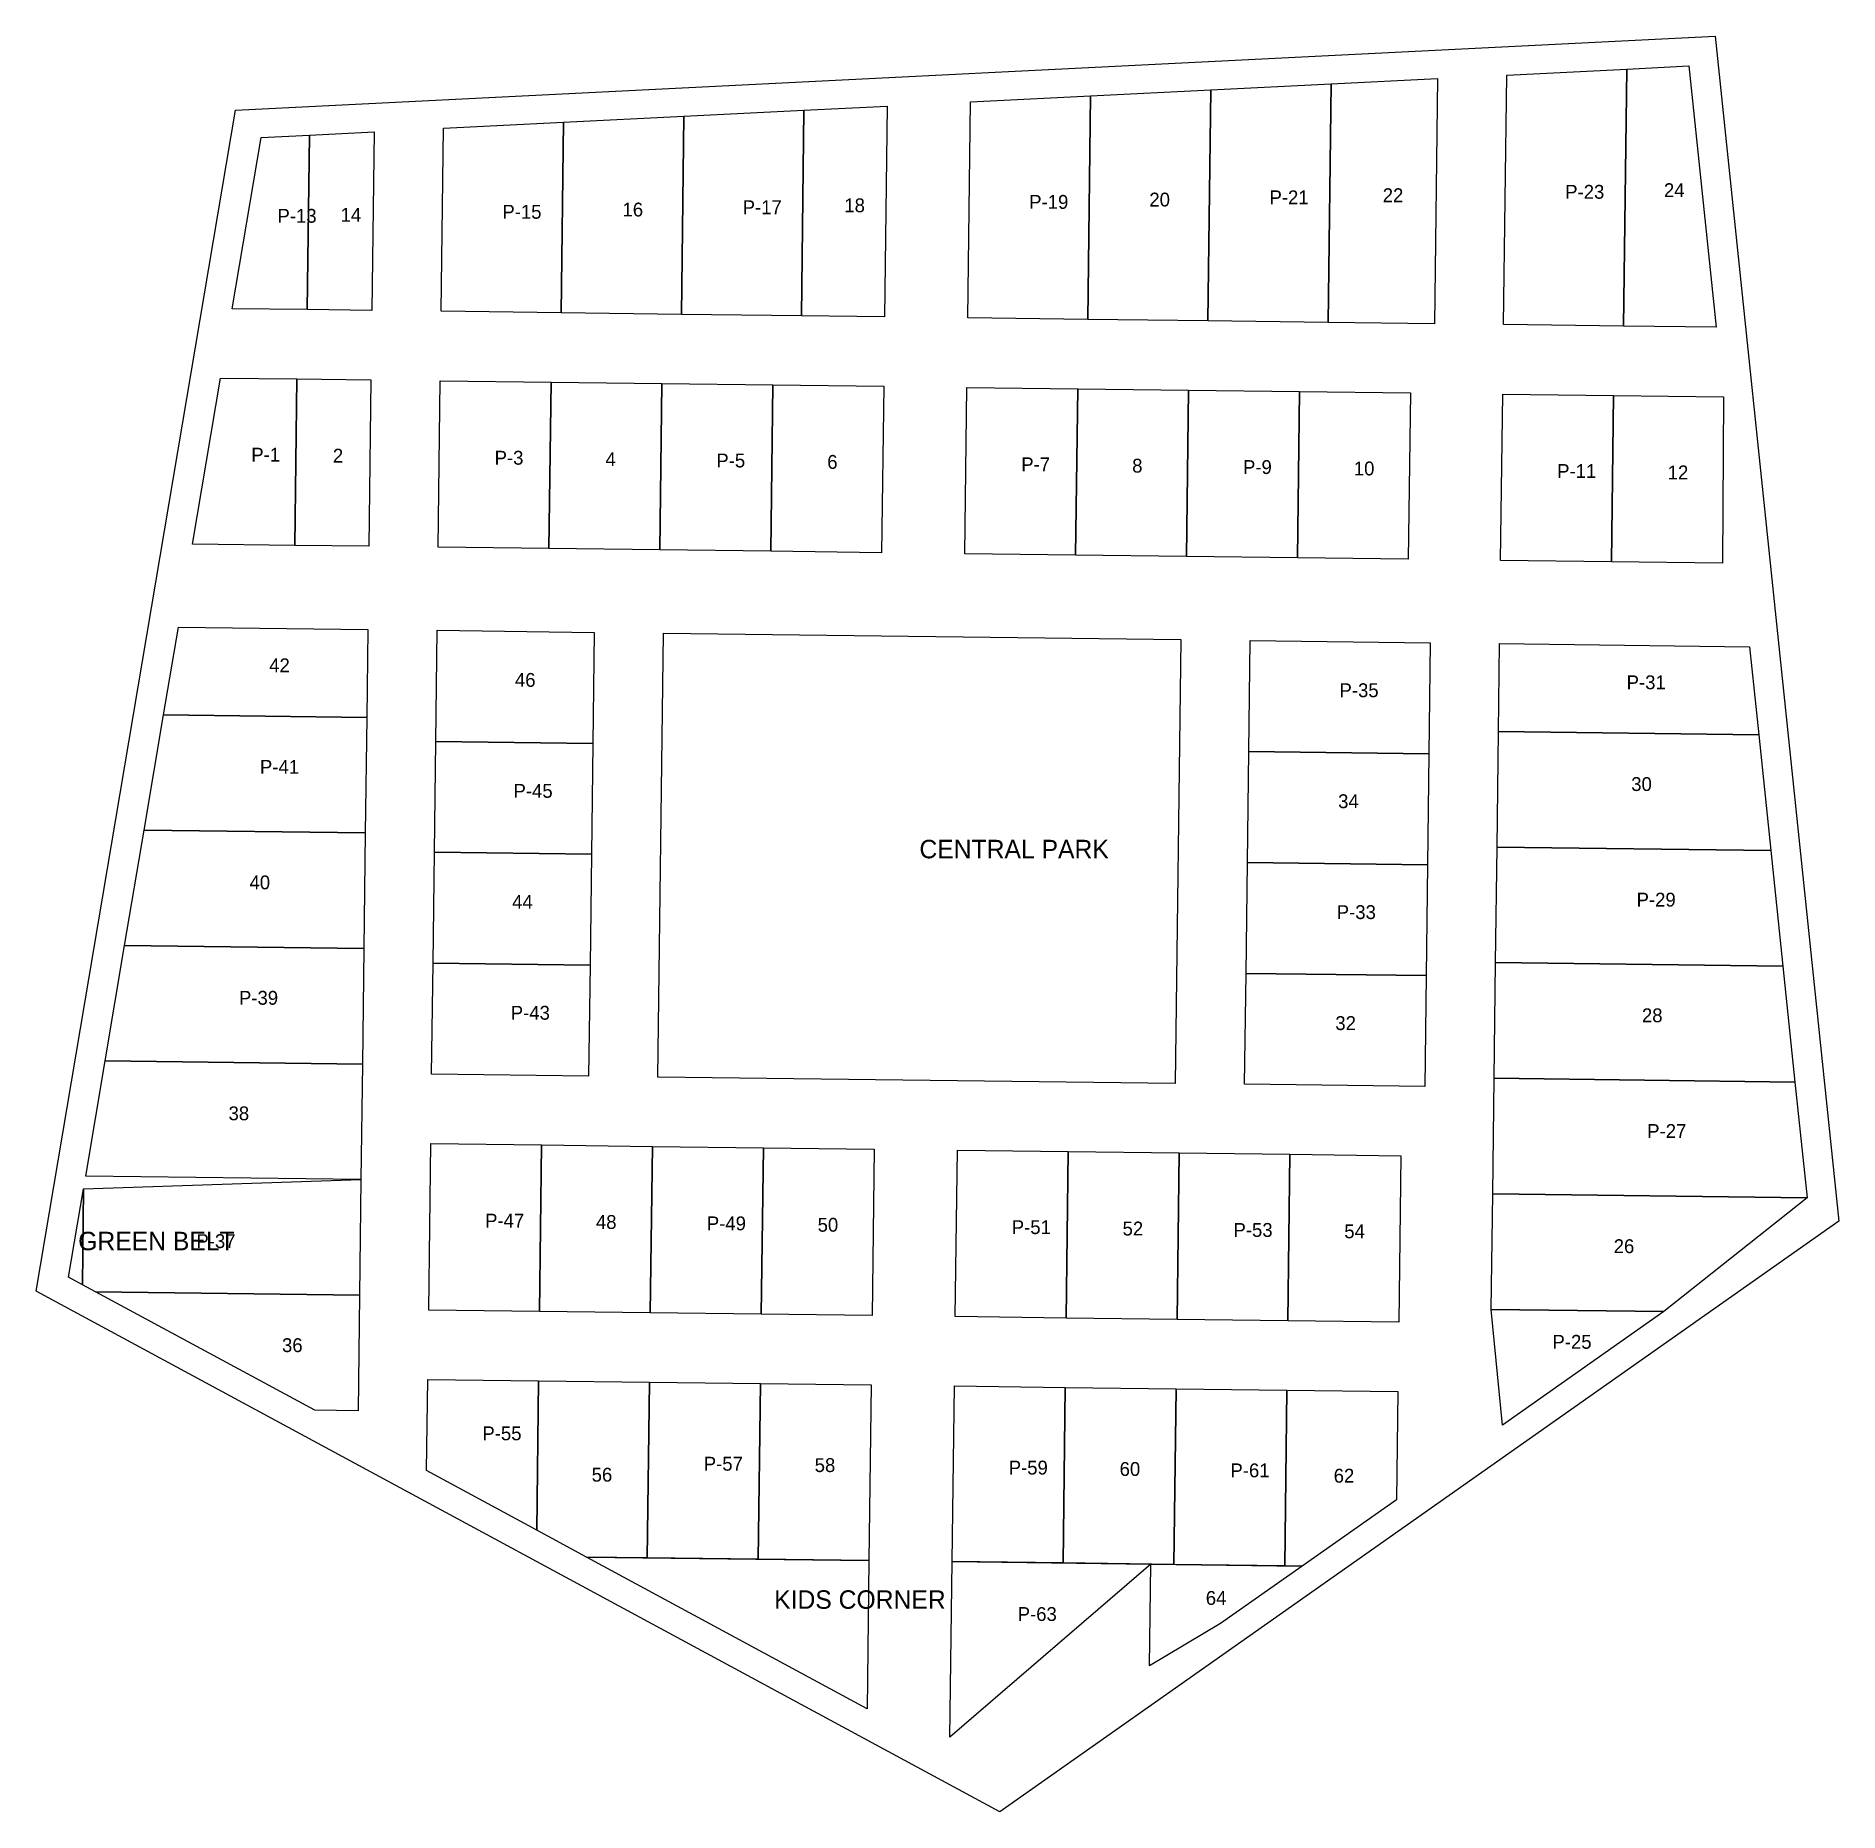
# Model space of a CAD drawing. Header units: metres. Extents: x 304588 to 304783, y 2458250 to 2458443.
import ezdxf

# ---------------------------------------------------------------- set-up
doc = ezdxf.new("R2010")
doc.units = ezdxf.units.M

msp = doc.modelspace()

# ---------------------------------------------------------------- linework, layer by layer
for p, q in [((304609.73, 2458434.64), (304769.93, 2458442.65)), ((304769.93, 2458442.65), (304783.34, 2458314.29)), ((304747.37, 2458438.43), (304760.38, 2458439.07)), ((304760.38, 2458439.07), (304760.03, 2458411.23)), ((304760.03, 2458411.23), (304760.38, 2458439.07)), ((304760.38, 2458439.07), (304767.09, 2458439.41)), ((304767.09, 2458439.41), (304770.05, 2458411.11)), ((304702.31, 2458436.17), (304715.33, 2458436.82)), ((304715.33, 2458436.82), (304715.02, 2458411.8)), ((304715.02, 2458411.8), (304715.33, 2458436.82)), ((304715.33, 2458436.82), (304728.34, 2458437.47)), ((304728.34, 2458437.47), (304728.02, 2458411.63)), ((304728.02, 2458411.63), (304728.34, 2458437.47)), ((304728.34, 2458437.47), (304739.86, 2458438.04)), ((304739.86, 2458438.04), (304739.53, 2458411.49)), ((304747.03, 2458411.4), (304747.37, 2458438.43)), ((304671.27, 2458434.62), (304680.28, 2458435.07)), ((304680.28, 2458435.07), (304679.99, 2458412.23)), ((304689.01, 2458412.12), (304689.3, 2458435.51)), ((304689.3, 2458435.51), (304702.31, 2458436.17)), ((304702.31, 2458436.17), (304702.01, 2458411.96)), ((304702.01, 2458411.96), (304702.31, 2458436.17)), ((304588.12, 2458306.71), (304609.73, 2458434.64)), ((304632.23, 2458432.66), (304645.24, 2458433.31)), ((304645.24, 2458433.31), (304644.98, 2458412.67)), ((304644.98, 2458412.67), (304645.24, 2458433.31)), ((304645.24, 2458433.31), (304658.26, 2458433.96)), ((304658.26, 2458433.96), (304657.99, 2458412.51)), ((304657.99, 2458412.51), (304658.26, 2458433.96)), ((304658.26, 2458433.96), (304671.27, 2458434.62)), ((304671.27, 2458434.62), (304670.99, 2458412.35)), ((304670.99, 2458412.35), (304671.27, 2458434.62)), ((304609.37, 2458413.12), (304612.5, 2458431.67)), ((304612.5, 2458431.67), (304617.71, 2458431.93)), ((304617.71, 2458431.93), (304617.47, 2458413.02)), ((304617.47, 2458413.02), (304617.71, 2458431.93)), ((304617.71, 2458431.93), (304624.72, 2458432.29)), ((304624.72, 2458432.29), (304624.47, 2458412.93)), ((304631.98, 2458412.84), (304632.23, 2458432.66)), ((304617.47, 2458413.02), (304609.37, 2458413.12)), ((304624.47, 2458412.93), (304617.47, 2458413.02)), ((304644.98, 2458412.67), (304631.98, 2458412.84)), ((304657.99, 2458412.51), (304644.98, 2458412.67)), ((304670.99, 2458412.35), (304657.99, 2458412.51)), ((304679.99, 2458412.23), (304670.99, 2458412.35)), ((304702.01, 2458411.96), (304689.01, 2458412.12)), ((304715.02, 2458411.8), (304702.01, 2458411.96)), ((304728.02, 2458411.63), (304715.02, 2458411.8)), ((304739.53, 2458411.49), (304728.02, 2458411.63)), ((304760.03, 2458411.23), (304747.03, 2458411.4)), ((304770.05, 2458411.11), (304760.03, 2458411.23)), ((304605.05, 2458387.63), (304608.1, 2458405.61)), ((304608.1, 2458405.61), (304616.37, 2458405.51)), ((304616.37, 2458405.51), (304616.14, 2458387.49)), ((304616.14, 2458387.49), (304616.37, 2458405.51)), ((304616.37, 2458405.51), (304624.38, 2458405.41)), ((304624.38, 2458405.41), (304624.16, 2458387.39)), ((304631.66, 2458387.3), (304631.89, 2458405.32)), ((304631.89, 2458405.32), (304643.89, 2458405.17)), ((304643.89, 2458405.17), (304643.66, 2458387.15)), ((304643.66, 2458387.15), (304643.89, 2458405.17)), ((304643.89, 2458405.17), (304655.89, 2458405.02)), ((304655.89, 2458405.02), (304655.66, 2458387)), ((304655.66, 2458387), (304655.89, 2458405.02)), ((304655.89, 2458405.02), (304667.9, 2458404.87)), ((304667.9, 2458404.87), (304667.67, 2458386.85)), ((304667.67, 2458386.85), (304667.9, 2458404.87)), ((304667.9, 2458404.87), (304679.9, 2458404.72)), ((304679.9, 2458404.72), (304679.68, 2458386.7)), ((304688.69, 2458386.59), (304688.91, 2458404.6)), ((304688.91, 2458404.6), (304700.91, 2458404.45)), ((304700.91, 2458404.45), (304700.69, 2458386.44)), ((304700.69, 2458386.44), (304700.91, 2458404.45)), ((304700.91, 2458404.45), (304712.92, 2458404.3)), ((304712.92, 2458404.3), (304712.7, 2458386.29)), ((304712.7, 2458386.29), (304712.92, 2458404.3)), ((304712.92, 2458404.3), (304724.93, 2458404.15)), ((304724.93, 2458404.15), (304724.7, 2458386.14)), ((304724.7, 2458386.14), (304724.93, 2458404.15)), ((304724.93, 2458404.15), (304736.93, 2458404)), ((304736.93, 2458404), (304736.7, 2458385.99)), ((304746.71, 2458385.86), (304746.94, 2458403.88)), ((304746.94, 2458403.88), (304758.94, 2458403.73)), ((304758.94, 2458403.73), (304758.71, 2458385.71)), ((304758.71, 2458385.71), (304758.94, 2458403.73)), ((304758.94, 2458403.73), (304770.84, 2458403.58)), ((304770.84, 2458403.58), (304770.72, 2458385.56)), ((304616.14, 2458387.49), (304605.05, 2458387.63)), ((304624.16, 2458387.39), (304616.14, 2458387.49)), ((304643.66, 2458387.15), (304631.66, 2458387.3)), ((304655.66, 2458387), (304643.66, 2458387.15)), ((304667.67, 2458386.85), (304655.66, 2458387)), ((304679.68, 2458386.7), (304667.67, 2458386.85)), ((304700.69, 2458386.44), (304688.69, 2458386.59)), ((304712.7, 2458386.29), (304700.69, 2458386.44)), ((304724.7, 2458386.14), (304712.7, 2458386.29)), ((304736.7, 2458385.99), (304724.7, 2458386.14)), ((304758.71, 2458385.71), (304746.71, 2458385.86)), ((304770.72, 2458385.56), (304758.71, 2458385.71)), ((304601.93, 2458369.13), (304603.54, 2458378.64)), ((304603.54, 2458378.64), (304624.04, 2458378.38)), ((304624.04, 2458378.38), (304623.92, 2458368.86)), ((304631.4, 2458366.26), (304631.55, 2458378.29)), ((304631.55, 2458378.29), (304648.55, 2458378.07)), ((304648.55, 2458378.07), (304648.4, 2458366.05)), ((304655.45, 2458329.91), (304656.06, 2458377.98)), ((304656.06, 2458377.98), (304712.08, 2458377.28)), ((304712.08, 2458377.28), (304711.48, 2458329.21)), ((304719.44, 2458365.16), (304719.59, 2458377.19)), ((304719.59, 2458377.19), (304739.09, 2458376.94)), ((304739.09, 2458376.94), (304738.94, 2458364.92)), ((304746.48, 2458367.32), (304746.6, 2458376.85)), ((304746.6, 2458376.85), (304773.66, 2458376.51)), ((304773.66, 2458376.51), (304774.65, 2458366.97)), ((304599.83, 2458356.64), (304601.93, 2458369.13)), ((304601.93, 2458369.13), (304623.92, 2458368.86)), ((304623.92, 2458368.86), (304601.93, 2458369.13)), ((304623.92, 2458368.86), (304623.77, 2458356.35)), ((304746.32, 2458354.81), (304746.48, 2458367.32)), ((304746.48, 2458367.32), (304774.65, 2458366.97)), ((304774.65, 2458366.97), (304746.48, 2458367.32)), ((304774.65, 2458366.97), (304775.97, 2458354.44)), ((304631.25, 2458354.25), (304631.4, 2458366.26)), ((304631.4, 2458366.26), (304648.4, 2458366.05)), ((304648.4, 2458366.05), (304631.4, 2458366.26)), ((304648.4, 2458366.05), (304648.25, 2458354.03)), ((304719.29, 2458353.15), (304719.44, 2458365.16)), ((304719.44, 2458365.16), (304738.94, 2458364.92)), ((304738.94, 2458364.92), (304719.44, 2458365.16)), ((304738.94, 2458364.92), (304738.79, 2458352.9)), ((304597.71, 2458344.16), (304599.83, 2458356.64)), ((304599.83, 2458356.64), (304623.77, 2458356.35)), ((304623.77, 2458356.35), (304599.83, 2458356.64)), ((304623.77, 2458356.35), (304623.61, 2458343.83)), ((304631.1, 2458342.23), (304631.25, 2458354.25)), ((304631.25, 2458354.25), (304648.25, 2458354.03)), ((304648.25, 2458354.03), (304631.25, 2458354.25)), ((304648.25, 2458354.03), (304648.1, 2458342.02)), ((304719.14, 2458341.13), (304719.29, 2458353.15)), ((304719.29, 2458353.15), (304738.79, 2458352.9)), ((304738.79, 2458352.9), (304719.29, 2458353.15)), ((304738.79, 2458352.9), (304738.64, 2458340.89)), ((304746.17, 2458342.3), (304746.32, 2458354.81)), ((304746.32, 2458354.81), (304775.97, 2458354.44)), ((304775.97, 2458354.44), (304746.32, 2458354.81)), ((304775.97, 2458354.44), (304777.27, 2458341.91)), ((304595.6, 2458331.66), (304597.71, 2458344.16)), ((304597.71, 2458344.16), (304623.61, 2458343.83)), ((304623.61, 2458343.83), (304597.71, 2458344.16)), ((304623.61, 2458343.83), (304623.45, 2458331.31)), ((304630.95, 2458330.22), (304631.1, 2458342.23)), ((304631.1, 2458342.23), (304648.1, 2458342.02)), ((304648.1, 2458342.02), (304631.1, 2458342.23)), ((304648.1, 2458342.02), (304647.95, 2458330.01)), ((304746.01, 2458329.78), (304746.17, 2458342.3)), ((304746.17, 2458342.3), (304777.27, 2458341.91)), ((304777.27, 2458341.91), (304746.17, 2458342.3)), ((304777.27, 2458341.91), (304778.58, 2458329.37)), ((304718.99, 2458329.12), (304719.14, 2458341.13)), ((304719.14, 2458341.13), (304738.64, 2458340.89)), ((304738.64, 2458340.89), (304719.14, 2458341.13)), ((304738.64, 2458340.89), (304738.49, 2458328.87)), ((304593.49, 2458319.17), (304595.6, 2458331.66)), ((304595.6, 2458331.66), (304623.45, 2458331.31)), ((304623.45, 2458331.31), (304595.6, 2458331.66)), ((304623.45, 2458331.31), (304623.3, 2458318.8)), ((304647.95, 2458330.01), (304630.95, 2458330.22)), ((304711.48, 2458329.21), (304655.45, 2458329.91)), ((304745.85, 2458317.26), (304746.01, 2458329.78)), ((304746.01, 2458329.78), (304778.58, 2458329.37)), ((304778.58, 2458329.37), (304746.01, 2458329.78)), ((304738.49, 2458328.87), (304718.99, 2458329.12)), ((304778.58, 2458329.37), (304779.89, 2458316.84)), ((304630.63, 2458304.67), (304630.85, 2458322.7)), ((304630.85, 2458322.7), (304642.85, 2458322.55)), ((304642.85, 2458322.55), (304642.63, 2458304.52)), ((304642.63, 2458304.52), (304642.85, 2458322.55)), ((304642.85, 2458322.55), (304654.85, 2458322.4)), ((304654.85, 2458322.4), (304654.63, 2458304.37)), ((304654.63, 2458304.37), (304654.85, 2458322.4)), ((304654.85, 2458322.4), (304666.87, 2458322.25)), ((304666.87, 2458322.25), (304666.64, 2458304.22)), ((304666.64, 2458304.22), (304666.87, 2458322.25)), ((304666.87, 2458322.25), (304678.87, 2458322.1)), ((304678.87, 2458322.1), (304678.64, 2458304.07)), ((304687.65, 2458303.96), (304687.88, 2458321.99)), ((304687.88, 2458321.99), (304699.88, 2458321.84)), ((304699.88, 2458321.84), (304699.65, 2458303.81)), ((304699.65, 2458303.81), (304699.88, 2458321.84)), ((304699.88, 2458321.84), (304711.89, 2458321.69)), ((304711.89, 2458321.69), (304711.67, 2458303.66)), ((304711.67, 2458303.66), (304711.89, 2458321.69)), ((304711.89, 2458321.69), (304723.89, 2458321.54)), ((304723.89, 2458321.54), (304723.67, 2458303.51)), ((304723.67, 2458303.51), (304723.89, 2458321.54)), ((304723.89, 2458321.54), (304735.89, 2458321.38)), ((304735.89, 2458321.38), (304735.67, 2458303.36)), ((304591.64, 2458308.22), (304593.27, 2458317.82)), ((304593.14, 2458307.41), (304593.27, 2458317.82)), ((304593.27, 2458317.82), (304593.14, 2458307.41)), ((304593.27, 2458317.82), (304623.3, 2458318.8)), ((304623.3, 2458318.8), (304593.49, 2458319.17)), ((304623.3, 2458318.8), (304623.14, 2458306.27)), ((304745.7, 2458304.74), (304745.85, 2458317.26)), ((304745.85, 2458317.26), (304779.89, 2458316.84)), ((304779.89, 2458316.84), (304745.85, 2458317.26)), ((304779.89, 2458316.84), (304764.37, 2458304.5)), ((304783.34, 2458314.29), (304692.48, 2458250.32)), ((304593.14, 2458307.41), (304591.64, 2458308.22)), ((304692.48, 2458250.32), (304588.12, 2458306.71)), ((304594.57, 2458306.63), (304593.14, 2458307.41)), ((304594.57, 2458306.63), (304623.14, 2458306.27)), ((304618.3, 2458293.82), (304594.57, 2458306.63)), ((304623.14, 2458306.27), (304594.57, 2458306.63)), ((304623.14, 2458306.27), (304622.98, 2458293.76)), ((304642.63, 2458304.52), (304630.63, 2458304.67)), ((304654.63, 2458304.37), (304642.63, 2458304.52)), ((304666.64, 2458304.22), (304654.63, 2458304.37)), ((304678.64, 2458304.07), (304666.64, 2458304.22)), ((304745.7, 2458304.74), (304764.37, 2458304.5)), ((304746.9, 2458292.21), (304745.7, 2458304.74)), ((304764.37, 2458304.5), (304745.7, 2458304.74)), ((304764.37, 2458304.5), (304746.9, 2458292.21)), ((304699.65, 2458303.81), (304687.65, 2458303.96)), ((304711.67, 2458303.66), (304699.65, 2458303.81)), ((304723.67, 2458303.51), (304711.67, 2458303.66)), ((304735.67, 2458303.36), (304723.67, 2458303.51)), ((304630.41, 2458287.28), (304630.53, 2458297.16)), ((304630.53, 2458297.16), (304642.53, 2458297.01)), ((304642.53, 2458297.01), (304642.33, 2458280.82)), ((304642.33, 2458280.82), (304642.53, 2458297.01)), ((304642.53, 2458297.01), (304654.54, 2458296.86)), ((304654.54, 2458296.86), (304654.3, 2458277.84)), ((304654.3, 2458277.84), (304654.54, 2458296.86)), ((304654.54, 2458296.86), (304666.55, 2458296.71)), ((304666.55, 2458296.71), (304666.31, 2458277.69)), ((304666.31, 2458277.69), (304666.55, 2458296.71)), ((304666.55, 2458296.71), (304678.55, 2458296.56)), ((304678.55, 2458296.56), (304678.31, 2458277.54)), ((304687.32, 2458277.43), (304687.56, 2458296.45)), ((304687.56, 2458296.45), (304699.56, 2458296.3)), ((304699.56, 2458296.3), (304699.32, 2458277.28)), ((304699.32, 2458277.28), (304699.56, 2458296.3)), ((304699.56, 2458296.3), (304711.57, 2458296.15)), ((304711.57, 2458296.15), (304711.33, 2458277.13)), ((304711.33, 2458277.13), (304711.57, 2458296.15)), ((304711.57, 2458296.15), (304723.57, 2458296)), ((304723.57, 2458296), (304723.33, 2458276.98)), ((304723.33, 2458276.98), (304723.57, 2458296)), ((304723.57, 2458296), (304735.57, 2458295.85)), ((304735.57, 2458295.85), (304735.43, 2458284.12)), ((304622.98, 2458293.76), (304618.3, 2458293.82)), ((304642.33, 2458280.82), (304630.41, 2458287.28)), ((304735.43, 2458284.12), (304725.23, 2458276.95)), ((304647.71, 2458277.92), (304642.33, 2458280.82)), ((304654.3, 2458277.84), (304647.71, 2458277.92)), ((304647.71, 2458277.92), (304678.31, 2458277.54)), ((304678.11, 2458261.49), (304647.71, 2458277.92)), ((304666.31, 2458277.69), (304654.3, 2458277.84)), ((304678.31, 2458277.54), (304666.31, 2458277.69)), ((304678.31, 2458277.54), (304678.11, 2458261.49)), ((304687.08, 2458258.4), (304687.32, 2458277.43)), ((304708.83, 2458277.16), (304687.08, 2458258.4)), ((304699.32, 2458277.28), (304687.32, 2458277.43)), ((304687.32, 2458277.43), (304708.83, 2458277.16)), ((304711.33, 2458277.13), (304699.32, 2458277.28)), ((304708.69, 2458266.14), (304708.83, 2458277.16)), ((304708.83, 2458277.16), (304725.23, 2458276.95)), ((304723.33, 2458276.98), (304711.33, 2458277.13)), ((304725.23, 2458276.95), (304716.36, 2458270.71)), ((304725.23, 2458276.95), (304723.33, 2458276.98)), ((304716.36, 2458270.71), (304708.69, 2458266.14))]:
    msp.add_line(p, q)

# ---------------------------------------------------------------- texts
for s, height, p in [('P-19', 1.5, (304695.66, 2458423.94)), ('20', 1.5, (304708.67, 2458424.19)), ('P-21', 1.5, (304721.68, 2458424.43)), ('22', 1.5, (304733.94, 2458424.66)), ('P-23', 1.5, (304753.7, 2458425.03)), ('24', 1.5, (304764.39, 2458425.21)), ('P-13', 1.5, (304614.26, 2458422.43)), ('14', 1.5, (304621.09, 2458422.54)), ('P-15', 1.5, (304638.61, 2458422.87)), ('16', 1.5, (304651.62, 2458423.11)), ('P-17', 1.5, (304664.63, 2458423.36)), ('18', 1.5, (304675.64, 2458423.57)), ('P-1', 1.5, (304611.42, 2458396.56)), ('2', 1.5, (304620.26, 2458396.45)), ('P-3', 1.5, (304637.77, 2458396.23)), ('4', 1.5, (304649.78, 2458396.08)), ('P-5', 1.5, (304661.78, 2458395.93)), ('6', 1.5, (304673.79, 2458395.78)), ('P-7', 1.5, (304694.8, 2458395.52)), ('8', 1.5, (304706.81, 2458395.37)), ('P-9', 1.5, (304718.81, 2458395.22)), ('10', 1.5, (304730.81, 2458395.07)), ('P-11', 1.5, (304752.83, 2458394.79)), ('12', 1.5, (304764.8, 2458394.64)), ('42', 1.5, (304613.36, 2458373.75)), ('46', 1.5, (304639.97, 2458372.17)), ('P-35', 1.5, (304729.26, 2458371.05)), ('P-31', 1.5, (304760.35, 2458371.91)), ('P-41', 1.5, (304612.36, 2458362.75)), ('P-45', 1.5, (304639.82, 2458360.15)), ('30', 1.5, (304760.85, 2458360.89)), ('34', 1.5, (304729.11, 2458359.03)), ('CENTRAL PARK', 2, (304683.77, 2458353.6)), ('40', 1.5, (304611.23, 2458350.24)), ('44', 1.5, (304639.67, 2458348.13)), ('P-29', 1.5, (304761.43, 2458348.37)), ('P-33', 1.5, (304728.96, 2458347.02)), ('P-39', 1.5, (304610.09, 2458337.74)), ('P-43', 1.5, (304639.52, 2458336.12)), ('28', 1.5, (304762.01, 2458335.84)), ('32', 1.5, (304728.81, 2458335)), ('38', 1.5, (304608.96, 2458325.23)), ('P-27', 1.5, (304762.58, 2458323.31)), ('P-47', 1.5, (304636.74, 2458313.61)), ('48', 1.5, (304648.74, 2458313.46)), ('P-49', 1.5, (304660.75, 2458313.31)), ('50', 1.5, (304672.75, 2458313.16)), ('P-51', 1.5, (304693.77, 2458312.9)), ('52', 1.5, (304705.77, 2458312.75)), ('P-53', 1.5, (304717.78, 2458312.6)), ('54', 1.5, (304729.78, 2458312.45)), ('GREEN BELT', 2, (304592.68, 2458311.15)), ('P-37', 1.5, (304605.48, 2458311.39)), ('26', 1.5, (304758.95, 2458310.84)), ('36', 1.5, (304614.75, 2458300.12)), ('P-25', 1.5, (304752.32, 2458300.48)), ('P-55', 1.5, (304636.45, 2458290.57)), ('P-57', 1.5, (304660.42, 2458287.28)), ('58', 1.5, (304672.43, 2458287.13)), ('56', 1.5, (304648.28, 2458286.09)), ('P-59', 1.5, (304693.44, 2458286.86)), ('60', 1.5, (304705.45, 2458286.71)), ('P-61', 1.5, (304717.45, 2458286.56)), ('62', 1.5, (304728.63, 2458285.98)), ('KIDS CORNER', 2, (304668.04, 2458272.32)), ('64', 1.5, (304714.78, 2458272.74)), ('P-63', 1.5, (304694.41, 2458271))]:
    msp.add_text(s, height=height).set_placement(p)

doc.saveas('drawing.dxf')
